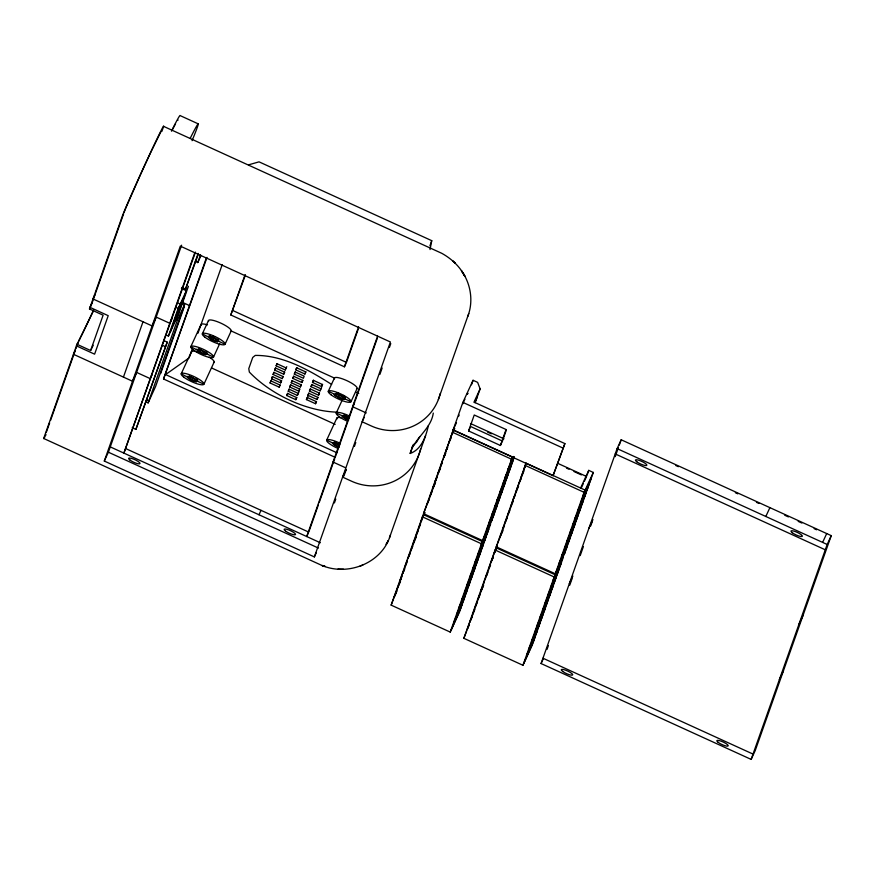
<?xml version="1.0" encoding="UTF-8"?>
<svg xmlns="http://www.w3.org/2000/svg" width="875" height="875" viewBox="0 0 875 875"><rect width="100%" height="100%" fill="white"/><g stroke="black" fill="none" stroke-linecap="round" stroke-linejoin="round"><path stroke-width="1.31" d="M430.041 249.561L431.747 240.669L259.055 161.853L248.598 164.828M428.334 425.72C426.059 436.417 421.356 449.52 410.178 453.469C414.116 438.266 430.97 429.516 433.289 413.077M467.72 316.553C473.638 301.47 470.881 283.719 461.42 270.692L464.68 275.986L463.203 273.383M43.75 438.506L321.989 565.48C348.086 576.57 382.506 562.909 390.469 534.855M93.614 310.089A129.916 2.647 -65.5 0 1 79.614 339.052L76.989 344.291L44.089 437.281A49.962 1.017 -65.5 0 0 44.209 437.992M76.989 344.291L90.617 350.514L103.119 315.186L89.48 308.963L122.38 215.972A49.962 1.017 -65.5 0 1 146.562 161.131A49.962 1.017 -65.5 0 1 163.22 127.575L161.864 131.414M49.645 422.942L46.462 431.922A53.812 1.094 -65.5 0 0 46.266 432.523M50.553 420.383L75.042 351.148M75.917 348.655L78.061 342.606L76.42 345.877L94.609 354.167L108.216 315.678L90.037 307.377L92.269 302.302M92.487 301.798L95.058 294.536L93.023 298.966L152.097 325.927L156.188 317.078L169.816 323.302L171.861 318.883M95.517 293.256L110.031 252.23M110.928 249.67L123.627 213.773M123.441 377.103L143.008 321.77M104.3 461.048L180.327 246.127L390.392 341.983L314.366 556.916L104.3 461.048L108.391 452.211L181.617 245.175M194.797 252.678L123.9 453.108L195.475 252.109M168.416 336.077L178.194 308.416L188.409 286.311L178.62 313.972L168.416 336.077L165.933 334.939M132.202 427.744L135.877 429.417L167.223 342.136L163.559 340.452M170.461 331.658L180.239 303.986L177.767 302.859M181.836 287.416L185.511 289.1L198.133 253.4M167.223 342.136L135.877 429.417M198.33 254.198L185.511 289.1M176.586 318.402L186.364 290.73L181.409 288.466M145.852 401.866L148.127 402.905L177.439 320.031L184.581 304.566L182.142 303.45M195.311 261.461L197.761 262.577L200.484 254.887M184.581 304.566L155.662 386.323L148.127 402.905M160.661 373.559L184.275 306.786M334.961 457.22L163.538 378.995L206.347 257.972M207.025 257.392L163.538 378.995M189.7 356.584L192.292 349.245M197.958 333.222L222.239 264.589M345.953 363.497L344.422 366.811L230.803 314.967L244.978 274.914M230.803 314.967L245.427 274.969M270.08 382.988L270.834 380.866L279.923 385.011L279.169 387.133L270.08 382.988L271.611 379.673M271.589 378.733L272.344 376.6L281.433 380.756L280.678 382.878L271.589 378.733L272.606 376.523M273.098 374.478L273.853 372.345L282.942 376.502L282.188 378.623L273.098 374.478L274.116 372.269M274.652 370.092L275.395 367.959L284.484 372.105L283.741 374.238L274.652 370.092L275.669 367.883M276.15 365.838L276.905 363.705L285.994 367.85L285.239 369.983L276.15 365.838L277.178 363.628M286.759 395.544L287.514 393.411L296.603 397.556L295.848 399.689L286.759 395.544L287.777 393.334M288.258 391.289L289.012 389.156L298.102 393.302L297.347 395.434L288.258 391.289L289.286 389.08M289.767 387.023L290.522 384.902L299.611 389.047L298.856 391.18L289.767 387.023L290.784 384.814M291.277 382.769L292.031 380.647L301.12 384.792L300.366 386.925L291.277 382.769L292.294 380.559M292.83 378.383L293.573 376.261L302.663 380.406L301.919 382.539L292.83 378.383L293.847 376.173M294.328 374.128L295.083 372.006L304.172 376.152L303.417 378.273L294.328 374.128L295.356 371.919M295.838 369.873L296.592 367.752L305.681 371.897L304.927 374.019L295.838 369.873L296.855 367.664M306.436 399.58L307.191 397.458L316.28 401.603L315.536 403.725L306.436 399.58L307.978 396.266M307.945 395.325L308.7 393.192L317.789 397.348L317.034 399.47L307.945 395.325L308.963 393.116M309.455 391.07L310.209 388.938L319.298 393.094L318.544 395.216L309.455 391.07L310.472 388.861M311.008 386.684L311.752 384.552L320.841 388.697L320.097 390.83L311.008 386.684L312.025 384.475M312.506 382.43L313.261 380.297L322.35 384.442L321.595 386.575L312.506 382.43L313.534 380.22M344.422 366.811L358.597 326.758M358.148 329.361L346.467 362.392L232.848 310.548M377.595 336.098L306.698 536.539L308.23 533.214M318.281 505.148L308.744 532.109L125.945 448.689M319.189 502.578L334.633 458.916M335.081 457.636L354.659 402.303L352.614 406.722L366.253 412.945M355.108 401.023L377.366 338.1M334.414 502.95L335.77 499.1M343.952 475.978L346.227 469.558M354.419 446.403L355.775 442.542M379.87 374.423L382.145 368.003M389.419 347.463L390.775 343.602M429.931 245.809L431.747 240.669M410.178 453.469L413.416 444.325M389.43 537.862L425.6 435.63M438.364 399.547L468.759 313.545M450.231 632.089L481.458 543.791L490.656 523.906L459.419 612.194L450.231 632.089L391.147 605.128L422.384 516.83L423.402 514.62L482.486 541.581L480.561 547.006L488.731 529.331M492.023 520.013L482.595 540.597L423.511 513.636L453.348 429.964L512.422 456.936L510.508 462.361L513.231 456.466M480.123 388.861L473.998 402.117L564.889 443.592L553.055 475.683L453.075 430.052L462.864 402.391L473.069 380.286L477.619 382.364L480.123 388.861L475.223 402.686M401.931 575.312L399.908 581.033L402.084 576.319M405.245 565.961L407.258 560.252M407.903 558.425L412.748 546.186M410.572 550.9L416.259 536.966M413.241 543.364L418.075 531.114M416.303 534.691L420.503 524.256M418.567 528.292L423.172 516.72M421.225 520.756L423.402 514.62M429.855 496.377L435.553 482.453M432.928 487.703L437.128 477.269M438.255 472.631L442.455 462.208M442.936 459.386L440.519 466.244L442.148 462.711M443.581 457.57L445.605 451.85M448.273 444.314L445.845 451.183L447.475 447.639M450.931 436.789L448.503 443.647L451.227 437.752M453.348 429.964L451.172 436.111L454.748 428.531M471.494 384.759L473.069 380.286M468.595 430.948L474.239 414.991L506.056 429.516L500.402 445.473L468.595 430.948L470.641 426.53L502.447 441.055L500.402 445.473M502.447 441.055L506.352 429.997M482.595 540.597L512.422 456.936M451.248 629.88L461.344 606.769M483.853 537.698L493.948 514.587M491.783 520.712L514.117 457.57M522.944 665.273L554.181 576.975L563.369 557.091L532.131 645.378L522.944 665.273L463.859 638.312L495.097 550.014L496.114 547.805L555.198 574.766L553.273 580.191L561.444 562.516M564.736 553.197L555.308 573.781L496.223 546.82L526.061 463.148L585.145 490.109L583.22 495.545L591.391 477.859M466.627 631.181L463.859 638.312M469.317 623.569L467.053 629.956L469.47 624.564M472.62 614.217L477.466 601.967M475.289 606.681L480.134 594.431M477.958 599.145L483.645 585.222M483.689 582.936L487.889 572.502M489.016 567.875L491.039 562.155M493.708 554.619L491.28 561.477L492.909 557.944M496.114 547.805L493.948 553.941L497.208 546.875M497.645 543.484L504.503 525.525M502.972 528.423L507.172 517.989M505.236 522.036L509.841 510.453M507.894 514.5L513.286 501.069M510.562 506.964L512.991 500.106M515.889 491.892L518.317 485.034M521.227 476.831L524.737 467.611M526.061 463.148L523.884 469.295L525.525 465.762M553.055 475.683L564.889 443.592M587.027 475.278L588.766 470.367L593.305 472.434L564.495 553.897M555.308 573.781L584.117 492.33L593.305 472.434M523.961 663.064L534.056 639.953M556.577 570.872L566.661 547.772M541.078 663.545L617.105 448.613L621.184 439.775L831.25 535.642L755.223 750.564L751.144 759.402L541.078 663.545L543.123 659.116M547.039 649.381L548.406 645.531M569.756 585.178L572.02 578.758M580.212 555.603L583.395 546.591M590.68 526.006L592.047 522.145M615.212 456.652L618.395 447.661M619.303 445.091L621.184 439.775M751.144 759.402L827.17 544.48L831.25 535.642M467.502 394.133L467.863 393.258M463.542 402.369L464.045 401.22M458.653 416.205L459.156 415.056M89.48 308.963L92.455 302.181M464.658 399.864L464.931 399.252M474.819 402.259L477.203 396.725L474.403 402.544M75.491 349.869L73.445 354.288L132.53 381.248L136.609 372.411L150.248 378.634L152.294 374.216M197.761 262.577L201.064 255.434M201.009 324.581L190.805 346.686L196.558 349.705C199.073 352.166 205.012 355.972 207.769 354.025L201.152 349.913L196.481 349.278M191.417 351.717L181.202 373.811L186.955 376.841C189.481 379.291 195.42 383.097 198.177 381.161L191.548 377.048L186.889 376.403M208.469 320.589L202.344 333.845L208.097 336.864C210.613 339.325 216.562 343.131 219.319 341.184L212.691 337.072L208.02 336.438M197.816 350.973L198.953 348.523M198.92 351.717L200.047 349.267M188.213 378.109L189.35 375.648M200.244 352.483L201.37 350.022M189.317 378.853L190.455 376.403M208.556 337.444L209.661 335.037M201.698 353.194L202.825 350.744M209.355 338.133L210.47 335.727M190.641 379.608L191.778 377.158M203.175 353.828L204.312 351.367M210.459 338.887L211.575 336.47M192.095 380.33L193.233 377.869M204.597 354.32L205.734 351.859M211.783 339.642L213.456 336.022M193.583 380.953L194.72 378.503M205.844 354.637L206.981 352.188M213.238 340.353L214.911 336.744M194.994 381.445L196.131 378.995M214.725 340.988L215.841 338.57M196.252 381.773L197.389 379.312M216.136 341.48L217.252 339.062M217.394 341.797L218.509 339.391M219.767 343.547L213.522 357.055L207.845 354.462M214.134 362.086L203.93 384.18L198.242 381.587M285.239 369.983L286.77 366.669M283.741 374.238L284.758 372.028M282.188 378.623L283.205 376.414M280.678 382.878L281.695 380.669M279.169 387.133L280.197 384.923M304.927 374.019L305.944 371.809M301.919 382.539L302.936 380.33M300.366 386.925L301.383 384.716M298.856 391.18L299.873 388.97M297.347 395.434L298.889 392.12M295.848 399.689L296.866 397.48M258.978 514.752L261.023 510.333M321.595 386.575L322.623 384.366M320.097 390.83L321.628 387.516M318.544 395.216L319.561 393.006M317.034 399.47L318.062 397.261M315.536 403.725L316.553 401.516M335.289 395.609L334.031 394.341C336.788 392.394 342.727 396.2 345.253 398.661C343.022 400.75 337.859 397.031 335.289 395.609L336.383 393.247M336.394 396.353L338.067 392.733M337.717 397.108L338.833 394.702M339.172 397.83L340.288 395.412M340.659 398.453L341.742 396.102M342.07 398.945L343.711 395.412M341.906 400.772L336.23 413.055A12.491 2.811 24.8 0 0 346.653 420.897M343.328 399.273L344.411 396.911M344.323 399.405L345.417 397.053M336.842 418.086L326.637 440.18A12.491 2.811 24.8 0 0 337.05 448.022M348.611 420.186L343.241 417.342L344.378 414.892M357.131 388.423L350.995 401.68L345.319 399.087M344.345 418.086L345.483 415.636M339.008 447.322L333.648 444.478L334.775 442.017M345.669 418.852L346.806 416.391M334.742 445.222L335.88 442.772M347.123 419.562L348.819 415.877M336.066 445.977L337.203 443.527M337.52 446.698L339.227 443.013M334.578 458.741L333.047 462.055L345.538 467.753M364.208 417.364L362.163 421.783L371.252 425.939A49.962 48.672 19.5 0 0 440.234 393.455M344.127 473.802L342.595 477.116L351.684 481.261A49.962 48.672 19.5 0 0 420.656 448.787M344.63 472.697L346.172 469.383M314.366 556.916L316.411 552.497M453.075 430.052L456.477 422.68M446.152 450.68L447.781 447.136M443.723 457.537L445.9 452.823M443.483 458.205L445.123 454.672M438.397 472.598L440.573 467.884M439.786 469.744L435.181 481.316L436.275 478.953M433.059 487.67L434.7 484.137M432.031 491.662L423.511 513.636M426.945 504.591L429.363 499.198M423.413 516.042L425.042 512.509M407.663 559.103L410.08 553.711M407.422 561.247L402.577 573.497L404.753 568.783M402.336 574.175L404.512 569.461M401.308 578.167L391.147 605.128M398.88 585.025L400.509 581.492M397.009 589.236L398.639 585.703M394.581 596.094L395.675 593.742M394.341 596.772L397.064 590.877M513.023 457.395L507.839 469.886L513.833 456.925M514.172 456.673L505.181 477.422L513.341 459.747M512.597 461.858L502.512 484.958L510.683 467.283M509.939 469.383L499.844 492.494L508.014 474.819M507.27 476.919L497.186 500.03L505.356 482.344M504.602 484.455L494.517 507.555L502.688 489.88M501.944 491.991L491.848 515.091L500.019 497.416M499.275 499.527L489.191 522.627L497.361 504.952M496.606 507.052L486.522 530.163L494.692 512.477M487.988 531.431L477.903 554.542L486.062 536.867M485.319 538.967L475.234 562.078L483.405 544.392M482.661 546.503L472.566 569.603L480.736 551.928M479.992 554.039L469.908 577.139L478.078 559.464M477.323 561.575L467.239 584.675L475.409 567M474.666 569.1L464.57 592.211L472.741 574.536M471.997 576.636L461.912 599.747L470.083 582.061M469.328 584.172L459.244 607.272L467.414 589.597M466.67 591.708L456.575 614.808L464.745 597.133M464.002 599.244L453.917 622.344L462.088 604.669M523.95 470.936L518.558 484.367L521.281 478.472M518.613 486.008L513.231 499.428L515.167 495.392M499.669 537.775L502.928 530.698M494.255 553.438L497.514 546.372M491.586 560.973L493.216 557.441M490.558 564.977L485.953 576.548L487.036 574.186M484.137 582.4L480.616 591.609L482.803 586.895M474.808 609.503L469.722 622.42L472.139 617.039M580.595 488.042L588.766 470.367M581.142 488.294L583.33 483.58M584.413 481.217L586.589 476.503L558.086 463.498M590.647 479.97L580.552 503.07L588.722 485.395M587.978 487.506L577.894 510.606L586.064 492.931M585.309 495.042L575.225 518.142L583.395 500.467M582.652 502.567L572.567 525.678L580.727 507.992M579.983 510.103L569.898 533.214L578.069 515.528M577.325 517.639L567.23 540.739L575.4 523.064M574.656 525.175L564.572 548.275L572.731 530.6M571.988 532.711L561.903 555.811L570.073 538.136M569.33 540.236L559.234 563.347L567.405 545.661M560.7 564.616L550.616 587.727L558.786 570.052M558.031 572.152L547.947 595.263L556.117 577.577M555.373 579.688L545.289 602.788L553.448 585.113M552.705 587.223L542.62 610.323L550.791 592.648M550.047 594.759L539.952 617.859L548.122 600.184M547.378 602.284L537.294 625.395L545.453 607.709M544.709 609.82L534.625 632.931L542.795 615.245M542.052 617.356L531.956 640.456L540.127 622.781M539.383 624.892L529.298 647.992L537.458 630.317M536.714 632.428L526.63 655.528L534.8 637.853M588.875 528.413L592.955 519.575M569.308 583.745L572.873 576.002M765.811 516.48L769.902 507.642M822.62 542.402L826.7 533.564M798.941 624.28L803.02 615.442M779.362 679.602L783.453 670.764M496.223 546.82L497.241 544.633M467.206 394.341L467.655 393.411M78.586 341.534L80.708 337.214M90.617 350.514L93.242 345.264M463.072 403.703L463.389 403.102M419.781 436.581L416.708 441.919L411.873 447.256M160.595 132.388L151.889 149.975A41.3 0.842 -65.5 0 0 140.077 175.547L126.252 207.003A53.812 1.094 -65.5 0 0 124.086 212.494M343.241 417.342L341.983 416.073C343.262 413.995 347.561 416.959 349.519 417.627M333.648 444.478L332.391 443.209C333.67 441.131 337.958 444.095 339.916 444.752M189.262 357.798L165.583 374.577L337.006 452.802M362.173 565.305L362.808 565.064L360.008 566.158M337.148 412.147C306.108 411.261 270.78 394.417 249.353 372.083L248.773 368.627L252.722 357.459L255.248 355.414C282.909 355.141 308.809 369.917 331.603 384.42M343.459 569.188L338.002 569.056M146.42 400.269L148.881 400.772L146.606 399.744M325.248 566.475L321.989 565.48L325.161 566.486M198.319 123.889L180.141 115.598A134.903 2.756 -65.5 0 0 171.467 131.108M163.559 126.35L441.798 253.323C450.395 258.103 458.041 264.775 463.137 273.262M675.872 465.555L678.355 466.692M735.361 492.702L737.833 493.839M756.427 502.316L758.909 503.453M784.744 515.244L788.408 516.917M798.197 521.38L801.872 523.053M814.111 528.642L816.55 529.758M617.105 448.613L827.17 544.48M615.223 453.928L825.289 549.795M462.864 402.391L562.844 448.011M470.498 423.522L503.956 438.802M487.605 432.119L491.323 433.814M566.519 468.125L569.002 469.263M573.956 471.527L581.394 474.917M182.481 302.367L189.503 305.572M452.32 432.173L511.405 459.145M525.044 465.358L584.117 492.33M175.722 307.278L178.194 308.416M174.989 318.916L177.439 320.031M219.384 341.622L225.072 344.214L231.197 330.958L334.403 378.055L328.278 391.311L333.955 393.903M341.917 415.647L336.23 413.055A12.491 2.811 24.8 0 1 348.534 415.57M162.739 345.439L165.189 346.555M211.52 367.948L335.158 424.375M332.314 442.772L326.637 440.18A12.491 2.811 24.8 0 1 338.931 442.706M422.384 516.83L481.458 543.791M495.097 550.014L554.181 576.975M110.272 446.895L320.327 542.752M108.391 452.211L318.445 548.078M542.959 658.219L753.025 754.086M463.258 273.525L464.898 276.314M161.066 131.666A53.812 1.094 -65.5 0 1 161.219 131.655M46.025 434.623A49.962 1.017 -65.5 0 1 45.445 435.739M44.942 436.68A49.962 1.017 -65.5 0 1 44.538 437.423M93.013 311.653A134.903 2.756 -65.5 0 1 81.244 336.142M190.225 138.25A134.903 2.756 -65.5 0 1 192.062 140.678M171.948 130.627A129.916 2.647 -65.5 0 1 175.514 123.856M177.723 120.247A129.916 2.647 -65.5 0 1 178.062 120.138M334.545 378.919A12.491 2.811 24.8 0 1 346.708 380.581A12.491 2.811 24.8 0 1 356.497 388.938M208.611 321.453A12.491 2.811 24.8 0 1 220.773 323.105A12.491 2.811 24.8 0 1 230.562 331.461M355.775 392.23A12.491 2.811 24.8 0 1 358.739 393.477M201.152 325.445A12.491 2.811 24.8 0 1 207.506 324.877M336.984 418.95A12.491 2.811 24.8 0 1 340.834 417.725M191.559 352.581A12.491 2.811 24.8 0 1 197.914 352.002M209.267 357.186A12.491 2.811 24.8 0 1 213.511 362.6M173.414 323.63L178.555 312.43L173.414 323.63M178.303 309.805L183.444 298.594L178.303 309.805M388.194 540.805L386.225 544.228L388.194 540.805M455.022 263.08L452.67 260.914L455.022 263.08M129.97 460.064A6.245 1.4 24.8 0 0 139.683 463.805A6.245 1.4 24.8 0 0 133.306 459.003A6.245 1.4 24.8 0 0 129.97 460.064M285.502 531.038A6.245 1.4 24.8 0 0 295.214 534.778A6.245 1.4 24.8 0 0 288.837 529.977A6.245 1.4 24.8 0 0 285.502 531.038M205.012 337.247A12.491 2.811 24.8 0 0 224.438 344.728A12.491 2.811 24.8 0 0 211.673 335.114A12.491 2.811 24.8 0 0 205.012 337.247M330.936 394.712A12.491 2.811 24.8 0 0 350.372 402.194A12.491 2.811 24.8 0 0 337.608 392.591A12.491 2.811 24.8 0 0 330.936 394.712M562.658 671.398A6.245 1.4 24.8 0 0 572.381 675.139A6.245 1.4 24.8 0 0 565.994 670.327A6.245 1.4 24.8 0 0 562.658 671.398M718.189 742.372A6.245 1.4 24.8 0 0 727.902 746.112A6.245 1.4 24.8 0 0 721.525 741.311A6.245 1.4 24.8 0 0 718.189 742.372M636.803 461.792A6.245 1.4 24.8 0 0 646.527 465.533A6.245 1.4 24.8 0 0 640.139 460.72A6.245 1.4 24.8 0 0 636.803 461.792M792.334 532.766A6.245 1.4 24.8 0 0 802.047 536.506A6.245 1.4 24.8 0 0 795.67 531.705A6.245 1.4 24.8 0 0 792.334 532.766M193.463 350.077A12.491 2.811 24.8 0 0 212.898 357.569A12.491 2.811 24.8 0 0 200.134 347.955A12.491 2.811 24.8 0 0 193.463 350.077M183.87 377.212A12.491 2.811 24.8 0 0 203.295 384.694A12.491 2.811 24.8 0 0 190.531 375.091A12.491 2.811 24.8 0 0 183.87 377.212"/></g></svg>
